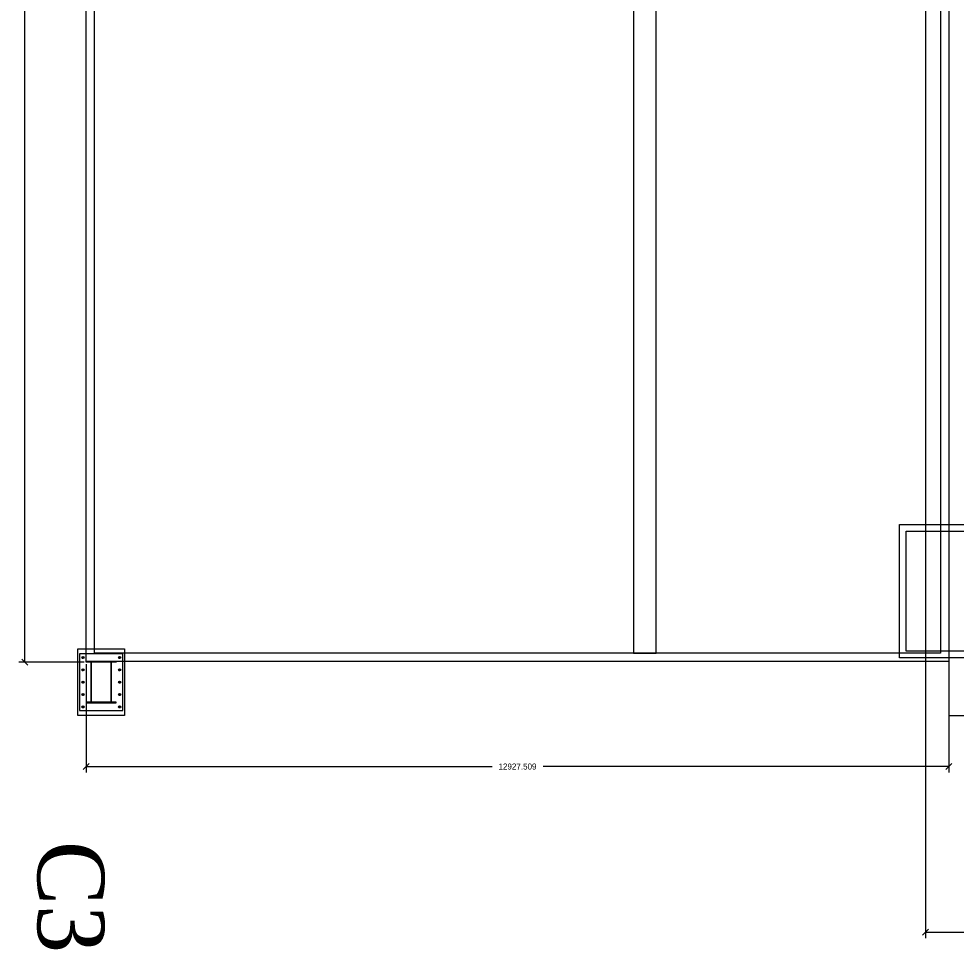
# Model space of a CAD drawing. Header units: inches. Extents: x 702888 to 852715, y 9845 to 271320.
# Drawn here: x 711693 to 725746, y 234976 to 248924 of the extents above; entities that cross this region are included whole.
import ezdxf

# ---------------------------------------------------------------- set-up
doc = ezdxf.new("R2010")
doc.units = ezdxf.units.IN
doc.header["$MEASUREMENT"] = 0
doc.header["$PDMODE"] = 34
doc.layers.get('0').update_dxf_attribs({"lineweight": 5})
doc.layers.get('Defpoints').update_dxf_attribs({"lineweight": 5})
doc.layers.add('chain', color=2, linetype='Continuous', lineweight=5)
doc.styles.add('style1', font='times.ttf')
doc.dimstyles.get("Standard").update_dxf_attribs({"dimtxt": 0.18, "dimasz": 0.18, "dimexe": 0.18, "dimexo": 0.0625, "dimgap": 0.09, "dimtad": 0, "dimdec": 3, "dimzin": 0, "dimdsep": 46, "dimtxsty": 'Standard', "dimblk": 'OBLIQUE', "dimcen": 0.09, "dimadec": 0, "dimazin": 0, "dimtfac": 1, "dimtdec": 3, "dimtofl": 0, "dimtmove": 0, "dimatfit": 3, "dimfxl": 1, "dimtolj": 1, "dimtzin": 0, "dimarcsym": 0})

# ---------------------------------------------------------------- blocks, each defined once
blk = doc.blocks.new('_Oblique')
at = {"color": 0, "linetype": 'ByBlock', "lineweight": -2}
blk.add_line((-0.5, -0.5), (0.5, 0.5), dxfattribs=at)
blk = doc.blocks.new('*D438')
at = {"color": 0, "lineweight": -2, "transparency": 16777216}
for p, q in [((13659, 14238), (13659, 199)), ((34972, 4502), (34972, 199)), ((13659, 289), (23948, 289)), ((34972, 289), (24683, 289))]:
    blk.add_line(p, q, dxfattribs=at)
at = {"layer": 'Defpoints', "color": 0, "transparency": 16777216}
for p in [(13659, 14270), (34972, 4533), (13659, 289)]:
    blk.add_point(p, dxfattribs=at)
at = {"color": 0, "lineweight": -2, "transparency": 16777216, "xscale": 90, "yscale": 90, "zscale": 90, "rotation": 180}
blk.add_blockref('_Oblique', (13659, 289), dxfattribs=at)
at = {"color": 0, "lineweight": -2, "transparency": 16777216, "xscale": 90, "yscale": 90, "zscale": 90}
blk.add_blockref('_Oblique', (34972, 289), dxfattribs=at)
at = {"color": 0, "transparency": 16777216, "insert": (24315, 289), "char_height": 90, "attachment_point": 5}
blk.add_mtext('\\A1;21313.028', dxfattribs=at)
blk = doc.blocks.new('A$Cdd4c8752')
for points in [[(0, 21000), (2000, 21000), (2000, 0), (0, 0)], [(100, 20900), (1900, 20900), (1900, 100), (100, 100)]]:
    blk.add_lwpolyline(points, close=True)
blk = doc.blocks.new('*D439')
at = {"color": 0, "lineweight": -2, "transparency": 16777216}
for p, q in [((1081, 4302), (1081, 2679)), ((14008, 4312), (14008, 2679)), ((1081, 2769), (7162, 2769)), ((14008, 2769), (7927, 2769))]:
    blk.add_line(p, q, dxfattribs=at)
at = {"layer": 'Defpoints', "color": 0, "transparency": 16777216}
for p in [(1081, 4333), (14008, 4343), (14008, 2769)]:
    blk.add_point(p, dxfattribs=at)
at = {"color": 0, "lineweight": -2, "transparency": 16777216, "xscale": 90, "yscale": 90, "zscale": 90, "rotation": 180}
blk.add_blockref('_Oblique', (1081, 2769), dxfattribs=at)
at = {"color": 0, "lineweight": -2, "transparency": 16777216, "xscale": 90, "yscale": 90, "zscale": 90}
blk.add_blockref('_Oblique', (14008, 2769), dxfattribs=at)
at = {"color": 0, "transparency": 16777216, "insert": (7544, 2769), "char_height": 90, "attachment_point": 5}
blk.add_mtext('\\A1;12927.509', dxfattribs=at)
blk = doc.blocks.new('*D440')
at = {"color": 0, "lineweight": -2, "transparency": 16777216}
for p, q in [((1120, 27551), (68, 27551)), ((158, 27551), (158, 16310)), ((158, 4333), (158, 15575)), ((1049, 4333), (68, 4333))]:
    blk.add_line(p, q, dxfattribs=at)
at = {"layer": 'Defpoints', "color": 0, "transparency": 16777216}
for p in [(1152, 27551), (158, 4333), (1081, 4333)]:
    blk.add_point(p, dxfattribs=at)
at = {"color": 0, "lineweight": -2, "transparency": 16777216, "xscale": 90, "yscale": 90, "zscale": 90}
for p, rotation in [((158, 27551), 90), ((158, 4333), 270)]:
    blk.add_blockref('_Oblique', p, dxfattribs=dict(at, rotation=rotation))
at = {"color": 0, "transparency": 16777216, "insert": (158, 15942), "char_height": 90, "attachment_point": 5, "rotation": 90}
blk.add_mtext('\\A1;23218.000', dxfattribs=at)
blk = doc.blocks.new('A$C76b9bb42')
at = {"color": 3}
for p, q in [((1048.5667, 4403.1859), (1012.5667, 4403.1859)), ((1030.5667, 4385.1859), (1030.5667, 4421.1859)), ((1562.5667, 4403.1859), (1598.5667, 4403.1859)), ((1580.5667, 4385.1859), (1580.5667, 4421.1859)), ((1048.5667, 4218.1859), (1012.5667, 4218.1859)), ((1030.5667, 4200.1859), (1030.5667, 4236.1859)), ((1562.5667, 4218.1859), (1598.5667, 4218.1859)), ((1580.5667, 4200.1859), (1580.5667, 4236.1859)), ((1048.5667, 4033.1859), (1012.5667, 4033.1859)), ((1030.5667, 4051.1859), (1030.5667, 4015.1859)), ((1562.5667, 4033.1859), (1598.5667, 4033.1859)), ((1580.5667, 4051.1859), (1580.5667, 4015.1859)), ((1048.5667, 3848.1859), (1012.5667, 3848.1859)), ((1030.5667, 3866.1859), (1030.5667, 3830.1859)), ((1562.5667, 3848.1859), (1598.5667, 3848.1859)), ((1580.5667, 3866.1859), (1580.5667, 3830.1859)), ((1048.5667, 3663.1859), (1012.5667, 3663.1859)), ((1030.5667, 3681.1859), (1030.5667, 3645.1859)), ((1562.5667, 3663.1859), (1598.5667, 3663.1859)), ((1580.5667, 3681.1859), (1580.5667, 3645.1859))]:
    blk.add_line(p, q, dxfattribs=at)
for points in [[(14008.076, 27551.1859), (14008.076, 4343.1859), (1080.5667, 4343.1859), (1080.5667, 27551.1859)], [(13883.076, 27426.1859), (13883.076, 4468.1859), (1205.5667, 4468.1859), (1205.5667, 27426.1859)], [(9284.5667, 27106.1859), (9284.5667, 4468.2496), (9623.4547, 4468.2496), (9623.4547, 27106.1859)], [(1655.5667, 4533.1859), (1655.5667, 3533.1859), (955.5667, 3533.1859), (955.5667, 4533.1859)], [(1630.5667, 3608.1859), (1630.5667, 4458.1859), (980.5667, 4458.1859), (980.5667, 3608.1859)], [(1530.5667, 4343.1859), (1530.5667, 4333.1859), (1080.5667, 4333.1859), (1080.5667, 4343.1859)], [(1160.5667, 3733.1859), (1160.5667, 4333.1859), (1150.5667, 4333.1859), (1150.5667, 3733.1859)], [(1460.5667, 3733.1859), (1460.5667, 4333.1859), (1450.5667, 4333.1859), (1450.5667, 3733.1859)], [(1530.5667, 3723.1859), (1530.5667, 3733.1859), (1080.5667, 3733.1859), (1080.5667, 3723.1859)]]:
    blk.add_lwpolyline(points, close=True)
at = {"color": 152, "true_color": 0x2776bb}
blk.add_lwpolyline([(14008.076, 27551.1859), (14008.076, 3533.1859), (100808.5667, 3533.1859), (100808.5667, 27551.1859)], close=True, dxfattribs=at)
at = {"color": 3}
for centre in [(1030.5667, 4403.1859), (1580.5667, 4403.1859), (1030.5667, 4218.1859), (1580.5667, 4218.1859), (1030.5667, 4033.1859), (1580.5667, 4033.1859), (1030.5667, 3848.1859), (1580.5667, 3848.1859), (1030.5667, 3663.1859), (1580.5667, 3663.1859)]:
    blk.add_circle(centre, 16, dxfattribs=at)
at = {"rotation": 270}
blk.add_blockref('A$Cdd4c8752', (13271.4235, 6399.2035), dxfattribs=at)
at = {"color": 7, "lineweight": -3, "style": 'style1', "width": 0.952381}
blk.add_text('C3', height=1000, rotation=270, dxfattribs=at).set_placement((352.0985, 1653.1565))
dim = blk.add_linear_dim(base=(158.1179, 4333.1859), p1=(1151.5667, 27551.1859), p2=(1080.5667, 4333.1859), angle=270, dimstyle='Standard', override={"dimscale": 500, "dimfxl": 1.25})
dim.commit()
dim.dimension.update_dxf_attribs({"geometry": '*D440', "text_midpoint": (158.1179, 15942.1859)})
for base, p1, p2, picture, middle in [((13658.5389, 289.1862), (34971.5667, 4533.1859), (13658.5389, 14269.5534), '*D438', (24315.0528, 289.1862)), ((14008.076, 2769.1089), (1080.5667, 4333.1859), (14008.076, 4343.1859), '*D439', (7544.3213, 2769.1089))]:
    dim = blk.add_linear_dim(base=base, p1=p1, p2=p2, dimstyle='Standard', override={"dimscale": 500, "dimfxl": 1.25})
    dim.commit()
    dim.dimension.update_dxf_attribs({"geometry": picture, "text_midpoint": middle})

msp = doc.modelspace()

# ---------------------------------------------------------------- block references
at = {"layer": 'chain', "color": 1}
msp.add_blockref('A$C76b9bb42', (711625.145, 234945.321), dxfattribs=at)

doc.saveas('drawing.dxf')
